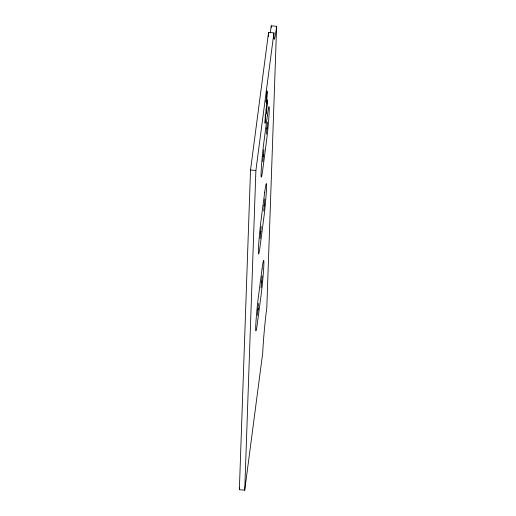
<?xml version="1.0" encoding="UTF-8"?>
<svg xmlns="http://www.w3.org/2000/svg" width="516" height="516" viewBox="0 0 516 516"><rect width="100%" height="100%" fill="white"/><g stroke="black" fill="none" stroke-linecap="round" stroke-linejoin="round"><path stroke-width="0.77" d="M276.634 26.322L266.811 307.588A32.334 1.477 -84.5 0 0 262.76 352.622L244.726 490.2L239.366 489.678L250.531 169.97L268.565 32.392L273.925 32.914A32.334 1.477 -84.5 0 0 276.634 26.322L271.274 25.8A32.334 1.477 -84.5 0 1 270.242 32.985M244.726 490.2L255.891 170.493L273.925 32.914M265.334 114.404L265.063 123.26L266.114 108.45M266.482 103.755L267.353 92.358L266.933 90.945L266.075 102.104L266.669 97.576M266.385 113.92L267.353 99.917L266.617 108.27M271.223 27.406L271.274 25.8M262.805 161.65L263.889 149.64M266.417 134.115L267.501 122.105M260.122 238.534L261.206 226.524M263.734 210.999L264.811 198.989M257.439 315.418L258.516 303.408M261.044 287.883L262.128 275.873M239.366 489.678L239.676 487.298M266.598 128.994L267.32 127.233M262.986 156.522L263.708 154.768M263.908 205.878L264.637 204.117M260.303 233.406L261.025 231.652M261.225 282.762L261.947 281.001M257.619 310.29L258.342 308.536M250.531 169.97L255.891 170.493M268.514 36.713A32.334 1.477 -84.5 0 1 268.565 32.392M267.404 115.3L263.799 142.829A21.556 0.987 -84.5 0 0 261.09 172.854A21.556 0.987 -84.5 0 0 262.902 168.461L266.508 140.926A21.556 0.987 -84.5 0 0 269.21 110.901A21.556 0.987 -84.5 0 0 267.404 115.3M264.721 192.184L261.109 219.713A21.556 0.987 -84.5 0 0 258.406 249.738A21.556 0.987 -84.5 0 0 260.219 245.345L263.824 217.81A21.556 0.987 -84.5 0 0 266.527 187.785A21.556 0.987 -84.5 0 0 264.721 192.184M262.038 269.068L258.426 296.597A21.556 0.987 -84.5 0 0 255.723 326.622A21.556 0.987 -84.5 0 0 257.529 322.229L261.141 294.694A21.556 0.987 -84.5 0 0 263.844 264.669A21.556 0.987 -84.5 0 0 262.038 269.068"/></g></svg>
